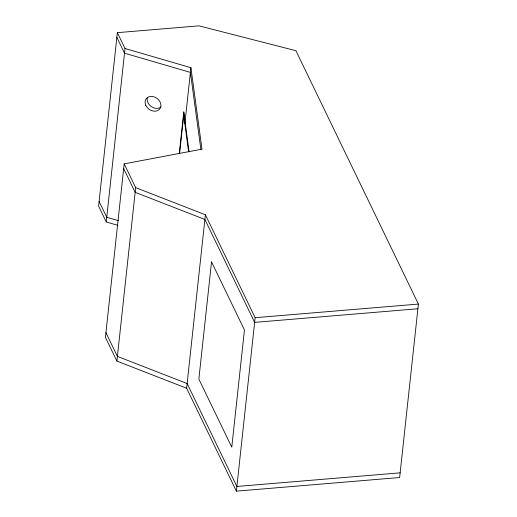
<?xml version="1.0" encoding="UTF-8"?>
<svg xmlns="http://www.w3.org/2000/svg" width="517" height="517" viewBox="0 0 517 517"><rect width="100%" height="100%" fill="white"/><g stroke="black" fill="none" stroke-linecap="round" stroke-linejoin="round"><path stroke-width="0.78" d="M117.359 32.661L125.017 48.495L190.915 67.708L201.985 149.155L124.183 163.883L135.667 187.639L205.391 214.768L186.631 388.222L236.385 491.15L399.641 477.527L418.402 304.074L295.924 50.711L198.987 25.85L117.359 32.661L98.598 206.115L106.25 221.955L117.882 225.341M106.25 221.955L125.017 48.495M124.183 163.883L105.416 337.342L116.9 361.092L186.631 388.222M116.9 361.092L135.667 187.639M179.25 153.685L183.761 111.982L189.073 151.895M179.593 153.478L183.729 115.233L188.589 151.739M184.866 123.621L190.915 67.708M236.385 491.15L255.152 317.697L205.391 214.768M255.152 317.697L418.402 304.074M417.898 308.759L254.642 322.382L204.887 219.454L135.157 192.324L123.679 168.574M400.145 472.835L236.896 486.465L187.135 383.536L117.411 356.407L105.927 332.651M118.387 220.656L106.76 217.263L99.102 201.43M116.855 37.347L124.507 53.186L190.411 72.399L200.932 149.852M161.104 106.929A8.511 6.74 36 0 1 151.332 106.618A8.511 6.74 36 0 1 147.41 97.513M183.761 111.982A371.09 305.476 -7.6 0 1 184.181 116.713M211.537 261.899L198.858 379.097L231.778 447.186L244.451 329.988L211.537 261.899M145.794 105.332A8.511 6.74 36 0 0 159.488 109.326A8.511 6.74 36 0 0 153.782 96.776A8.511 6.74 36 0 0 145.794 105.332"/></g></svg>
